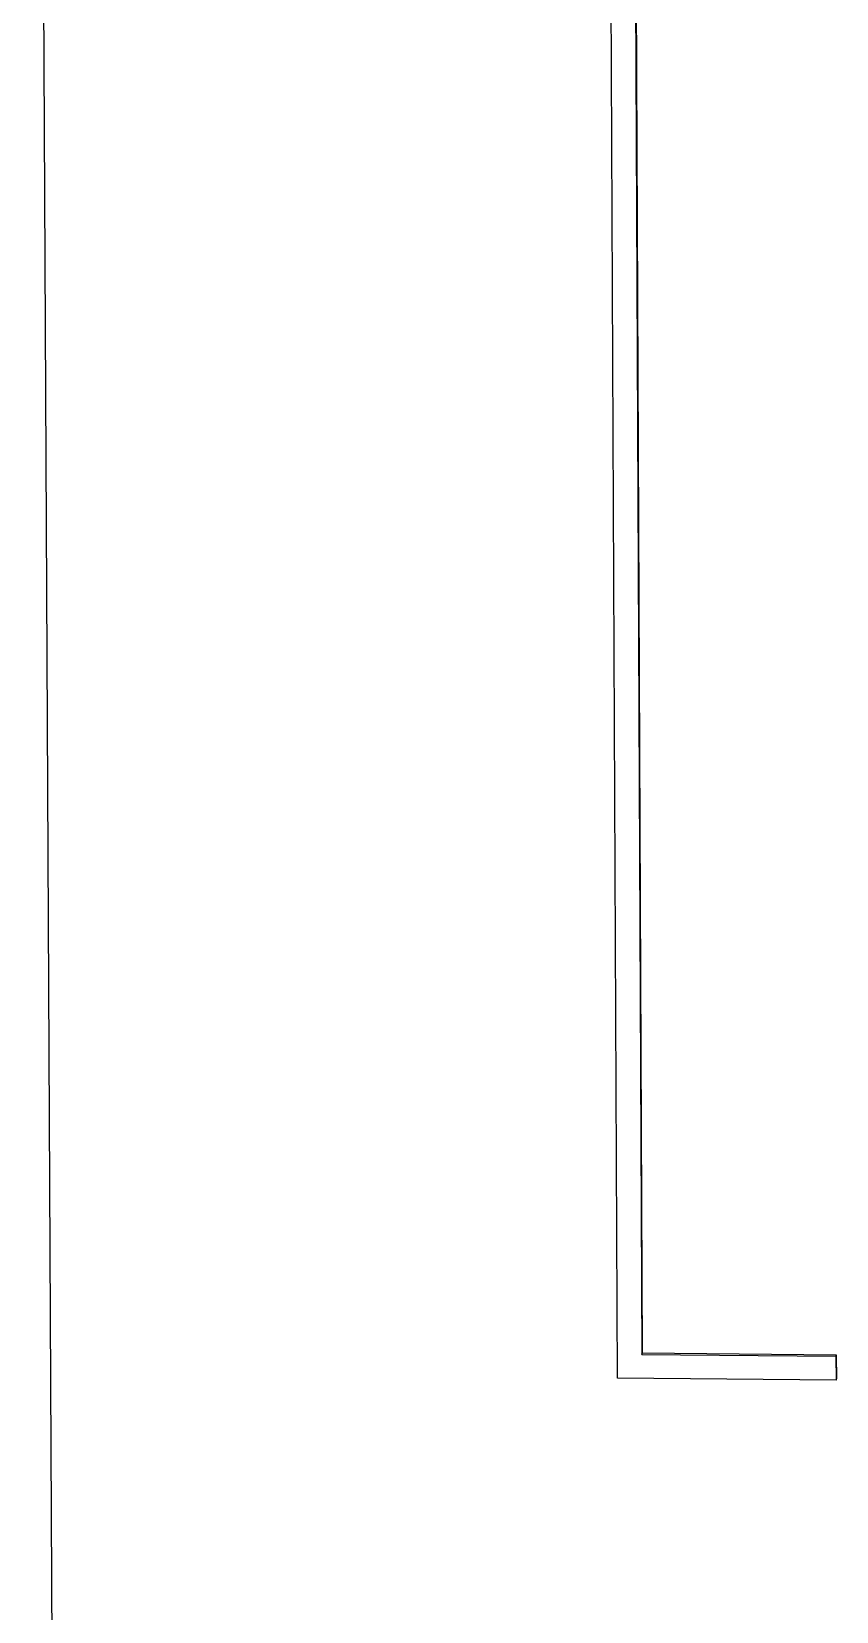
# Model space of a CAD drawing. Header units: millimetres. Extents: x -1421 to 3505, y -683 to 2759.
# Drawn here: x -25.49 to -16.95, y 728.33 to 745.11 of the extents above; entities that cross this region are included whole.
import ezdxf

# ---------------------------------------------------------------- set-up
doc = ezdxf.new("R2010")
doc.units = ezdxf.units.MM
doc.header["$MEASUREMENT"] = 0
doc.layers.add('Domyślny', color=7, linetype='Continuous', true_color=0x000000)
doc.layers.add('Utwórz2D linie widoczne', color=7, linetype='Continuous', true_color=0x000000)

msp = doc.modelspace()

# ---------------------------------------------------------------- linework, layer by layer
at = {"layer": 'Domyślny'}
msp.add_line((-21.634, 13.959), (-25.494, 770.962), dxfattribs=at)
at = {"layer": 'Utwórz2D linie widoczne'}
for p, q in [((-19.273, 730.809), (-19.403, 759.463)), ((-19.142, 759.205), (-19.014, 731.062)), ((-19.137, 759.205), (-19.01, 731.077)), ((-19.014, 731.062), (-19.01, 731.077)), ((-19.014, 731.062), (-16.952, 731.044)), ((-19.01, 731.077), (-16.948, 731.059)), ((-16.952, 731.044), (-16.948, 731.059)), ((-16.952, 731.044), (-16.951, 730.789)), ((-16.948, 731.059), (-16.947, 730.804)), ((-16.951, 730.789), (-19.273, 730.809)), ((-16.951, 730.789), (-16.947, 730.804))]:
    msp.add_line(p, q, dxfattribs=at)

doc.saveas('drawing.dxf')
